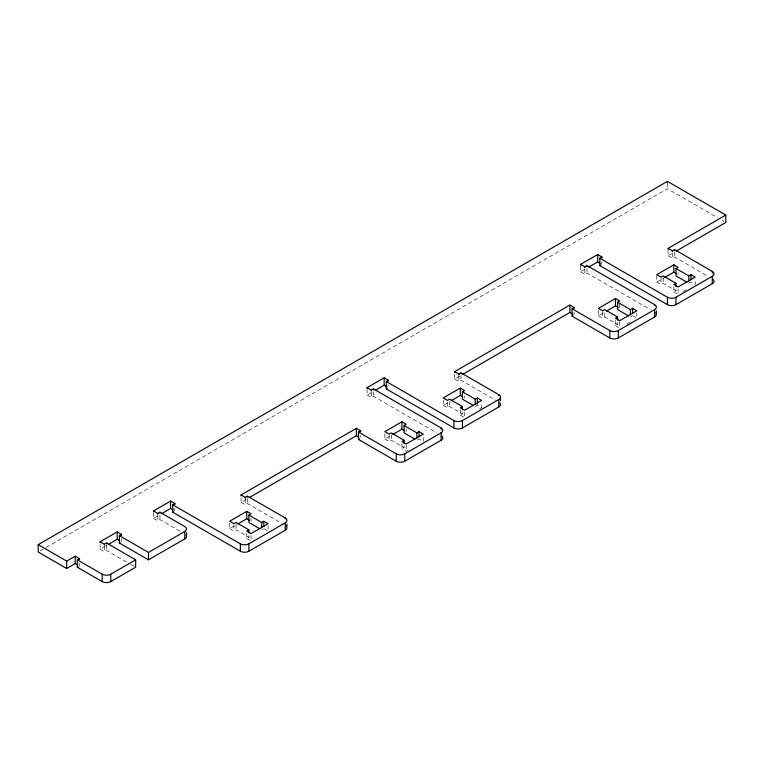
<?xml version="1.0" encoding="UTF-8"?>
<svg xmlns="http://www.w3.org/2000/svg" width="764" height="764" viewBox="0 0 764 764"><rect width="100%" height="100%" fill="white"/><g stroke="black" fill="none" stroke-linecap="round" stroke-linejoin="round"><path stroke-width="0.57" stroke-dasharray="3.82 2.86" d="M40.186 550.901L43.166 549.182M46.146 547.463L667.43 188.765L717.597 217.73M100.122 544.551L100.122 549.173L104.401 546.709M105.461 546.088L106.53 545.477M153.516 512.806L153.516 518.355L158.54 515.452M367.054 389.516L367.054 395.064L373.08 391.588M580.592 266.235L580.592 271.783L584.613 269.463M79.217 566.181L79.485 563.249M100.122 549.173L104.401 551.637L106.53 550.405L129.641 563.746M121.352 541.857L121.476 538.544M153.516 518.355L157.785 520.819L159.915 519.587L181.269 531.916M174.736 511.03L174.87 508.184M367.054 395.064L371.323 397.528L373.462 396.296L436.979 432.978M580.592 271.783L584.861 274.247L587 273.015L650.517 309.687M601.679 264.535L601.946 261.613M241.061 497.698L241.061 502.32L247.24 498.758M454.609 374.417L454.609 379.039L459.756 376.069M668.147 250.2L668.147 255.749L671.747 253.667M241.061 502.32L245.33 504.794L247.469 503.562L282.05 523.521M454.609 379.039L458.877 381.503L461.007 380.271L495.588 400.24M573.917 315.083L574.184 312.151M668.147 255.749L672.415 258.222L674.555 256.981L707.559 276.043M229.677 523.34L229.677 528.631L236.706 524.562M384.846 433.751L384.846 439.042L391.884 434.974M443.216 400.059L443.216 405.34L450.254 401.281M598.384 310.471L598.384 315.752L604.419 312.266M656.754 275.708L656.754 282.05L663.792 277.991M229.677 528.631L233.946 531.095L236.076 529.863L248.892 537.254L248.892 534.084M384.846 439.042L389.115 441.506L391.254 440.274L404.07 447.666L404.07 445.555M443.216 405.34L447.484 407.804L449.624 406.572L462.43 413.973L462.43 410.803M598.384 315.752L602.662 318.216L604.792 316.984L617.608 324.385L617.608 322.265M656.754 282.05L661.022 284.523L663.162 283.282L675.978 290.683L675.978 287.512M246.762 533.205L246.762 538.486L248.892 537.254M261.708 529.863L263.131 529.041M401.931 443.617L401.931 448.898L404.07 447.666M417.593 439.863L419.016 439.042L423.285 441.506L423.285 435.165M460.3 409.915L460.3 415.205L462.43 413.973M475.246 406.572L477.385 405.34L481.654 407.804L481.654 402.523M615.469 320.326L615.469 325.617L617.608 324.385M630.415 316.984L631.838 316.162M673.838 286.634L673.838 291.915L675.978 290.683M688.784 283.282L690.923 282.05L695.192 284.523L695.192 280.292M408.215 450.206L406.2 451.371L401.931 448.898M479.639 408.969L481.654 407.804M626.776 324.022L629.794 322.274M683.131 291.485L686.148 289.737M722.152 220.357L723.976 221.407M673.838 291.915L678.107 294.379L678.107 288.038M632.554 315.752L636.823 318.216L636.823 312.934M615.469 325.617L618.888 327.584M460.3 415.205L464.569 417.669L464.569 411.328M263.838 528.631L268.116 531.095L268.116 525.804M246.762 538.486L251.031 540.95L251.031 534.619M130.644 564.329L135.667 567.222M712.277 273.216L712.277 274.142M678.107 272.538L678.107 274.658M674.555 251.9L674.555 256.981M672.415 253.132L672.415 258.222M667.43 183.217L667.43 188.765M663.162 278L663.162 283.282M661.022 278.182L661.022 284.523M619.738 304.129L619.738 308.35M619.738 321.739L619.738 328.081M604.792 312.753L604.792 316.984M602.662 311.874L602.662 318.216M587 268.393L587 273.015M584.861 269.157L584.861 274.247M464.569 395.828L464.569 397.939M461.007 375.181L461.007 380.271M458.877 376.423L458.877 381.503M449.624 401.291L449.624 406.572M447.484 402.523L447.484 407.804M441.076 429.788L441.076 430.715M406.2 428.47L406.2 431.641M406.2 445.03L406.2 450.311M391.254 434.983L391.254 440.274M389.115 435.165L389.115 441.506M388.408 384.894L388.408 385.82M373.462 391.674L373.462 396.296M371.323 392.448L371.323 397.528M360.646 435.442L360.646 437.294M251.031 518.059L251.031 521.229M247.469 498.472L247.469 503.562M245.33 499.245L245.33 504.794M236.076 524.572L236.076 529.863M233.946 524.753L233.946 531.095M159.915 514.965L159.915 519.587M157.785 515.729L157.785 520.819M106.53 545.324L106.53 550.405M104.401 546.088L104.401 551.637"/><path stroke-width="1.15" d="M77.613 564.94L75.216 563.555L66.669 568.492L38.2 552.047L38.2 544.656L667.43 181.374L725.8 215.066L725.8 222.467L676.255 251.069M38.2 544.656L66.669 561.091L75.216 556.163L79.485 558.627L79.485 559.554M100.122 542.698L100.122 541.781L117.207 531.916L121.476 534.38L121.476 535.306M153.516 511.88L153.516 510.954L170.592 501.089L174.87 503.562L174.87 504.479M367.054 388.589L367.054 387.673L384.139 377.808L388.408 380.271L388.408 381.198M580.592 265.309L580.592 264.382L597.677 254.517L601.946 256.981L601.946 257.907M100.122 541.781L104.401 544.245L106.53 543.013L135.667 559.831L135.667 567.222L110.751 581.614A6.036 3.486 0 0 1 102.214 581.614L77.345 567.251L77.345 559.859L79.485 558.627M186.072 535.048A6.036 3.486 0 0 1 184.783 538.868L148.474 559.831L119.346 543.013L119.346 535.612L121.476 534.38M153.516 510.954L157.785 513.418L159.915 512.186L184.831 526.568A6.036 3.486 0 0 1 184.783 531.477L184.783 538.868M286.204 526.109A6.036 3.486 0 0 1 285.192 530.273L248.892 551.226A6.036 3.486 0 0 1 240.354 551.226L172.731 512.186L172.731 504.794L174.87 503.562M367.054 387.673L371.323 390.137L373.462 388.905L441.076 427.945A6.036 3.486 0 0 1 441.076 432.873L441.076 440.274L404.777 461.227A6.036 3.486 0 0 1 396.239 461.227L358.507 439.453L358.507 432.052L360.646 430.82L360.646 431.746M499.742 402.829A6.036 3.486 0 0 1 498.739 406.983L462.43 427.945A6.036 3.486 0 0 1 453.892 427.945L386.269 388.905L386.269 381.503L388.408 380.271M580.592 264.382L584.861 266.846L587 265.614L654.624 304.655A6.036 3.486 0 0 1 654.624 309.592L654.624 316.984L618.315 337.946A6.036 3.486 0 0 1 609.777 337.946L572.055 316.162L572.055 308.761L574.184 307.529L574.184 308.455M713.289 279.538A6.036 3.486 0 0 1 712.277 283.692L675.978 304.655A6.036 3.486 0 0 1 667.43 304.655L599.807 265.614L599.807 258.222L601.946 256.981M108.669 544.245L117.207 539.308L119.614 540.702M161.548 513.714L170.592 508.49L172.998 509.874M375.095 390.423L384.139 385.199L387.071 386.899M588.633 267.142L597.677 261.918L600.074 263.303M77.345 567.251L78.148 566.793M119.346 543.013L120.149 542.545M172.731 512.186L173.533 511.727M386.269 388.905L387.071 388.437M599.807 265.614L600.609 265.156M241.061 495.855L241.061 494.929L356.377 428.356L360.646 430.82M454.609 372.565L454.609 371.638L569.915 305.065L574.184 307.529M668.147 249.284L668.147 248.357L725.8 215.066M77.345 559.859L102.214 574.213A6.036 3.486 0 0 0 110.751 574.213L135.667 559.831M119.346 535.612L148.474 552.429L184.783 531.477M241.061 494.929L245.33 497.393L247.469 496.161L285.192 517.944A6.036 3.486 0 0 1 285.192 522.872L285.192 530.273M454.609 371.638L458.877 374.102L461.007 372.87L498.739 394.654A6.036 3.486 0 0 1 498.739 399.582L498.739 406.983M668.147 248.357L672.415 250.821L674.555 249.589L712.277 271.373A6.036 3.486 0 0 1 712.277 276.301L712.277 283.692M249.303 497.574L356.377 435.747L358.774 437.142M462.841 374.284L569.915 312.466L572.58 314.004M358.507 439.453L359.443 438.908M572.055 316.162L572.847 315.704M259.731 528.717L248.892 522.461L248.892 515.06L251.031 513.828L246.762 511.364L229.677 521.229L233.946 523.693L236.076 522.461L248.892 529.863L248.892 533.033M414.909 439.128L404.07 432.873L404.07 425.472L406.2 424.24L401.931 421.776L384.846 431.641L389.115 434.105L391.254 432.873L404.07 440.274L404.07 443.445M473.279 405.436L462.43 399.171L462.43 391.779L464.569 390.547L460.3 388.083L443.216 397.939L447.484 400.412L449.624 399.171L462.43 406.572L462.43 409.743M628.447 315.847L617.608 309.592L617.608 302.191L619.738 300.959L615.469 298.495L598.384 308.35L602.662 310.824L604.792 309.592L617.608 316.984L617.608 320.154M686.817 282.145L675.978 275.89L675.978 268.489L678.107 267.257L673.838 264.793L656.754 274.658L661.022 277.122L663.162 275.89L675.978 283.282L675.978 286.452M237.709 523.989L246.762 518.766L249.322 520.246M392.887 434.401L401.931 429.177L404.49 430.657M451.257 400.699L460.3 395.475L462.86 396.955M606.425 311.11L615.469 305.887L618.038 307.367M664.795 277.408L673.838 272.194L676.398 273.674M248.892 529.863L246.762 531.095L251.031 533.558L268.116 523.693L263.838 521.229L261.708 522.461L248.892 515.06M404.07 440.274L401.931 441.506L406.2 443.97L423.285 434.105L419.016 431.641L416.877 432.873L404.07 425.472M462.43 406.572L460.3 407.804L464.569 410.268L481.654 400.412L477.385 397.939L475.246 399.171L462.43 391.779M617.608 316.984L615.469 318.216L619.738 320.679L636.823 310.824L632.554 308.35L630.415 309.592L617.608 302.191M675.978 283.282L673.838 284.523L678.107 286.987L695.192 277.122L690.923 274.658L688.784 275.89L675.978 268.489M172.731 504.794L240.354 543.834A6.036 3.486 0 0 0 248.892 543.834L285.192 522.872M358.507 432.052L396.239 453.835A6.036 3.486 0 0 0 404.777 453.835L441.076 432.873M386.269 381.503L453.892 420.544A6.036 3.486 0 0 0 462.43 420.544L498.739 399.582M572.055 308.761L609.777 330.545A6.036 3.486 0 0 0 618.315 330.545L654.624 309.592M599.807 258.222L667.43 297.263A6.036 3.486 0 0 0 675.978 297.263L712.277 276.301M712.277 271.373L712.277 272.29M690.923 274.658L690.923 279.939M688.784 275.89L688.784 281.171M675.978 297.263L675.978 304.655M674.555 249.589L674.555 250.516M673.838 264.793L673.838 272.194M672.415 250.821L672.415 251.748M667.43 181.374L667.43 182.29M667.43 297.263L667.43 304.655M656.391 310.824L656.391 312.667M654.624 304.655L654.624 305.581M632.554 308.35L632.554 313.641M630.415 309.592L630.415 314.873M618.315 330.545L618.315 337.946M615.469 298.495L615.469 305.887M609.777 330.545L609.777 337.946M597.677 254.517L597.677 261.918M587 265.614L587 266.541M584.861 266.846L584.861 267.772M569.915 305.065L569.915 312.466M500.506 398.97L500.506 400.823M498.739 394.654L498.739 395.58M477.385 397.939L477.385 404.28M475.246 399.171L475.246 404.462M462.43 420.544L462.43 427.945M461.007 372.87L461.007 373.797M460.3 388.083L460.3 395.475M458.877 374.102L458.877 375.028M453.892 420.544L453.892 427.945M441.076 427.945L441.076 428.871M419.016 431.641L419.016 436.922M416.877 432.873L416.877 438.154M404.777 453.835L404.777 461.227M401.931 421.776L401.931 429.177M396.239 453.835L396.239 461.227M384.139 377.808L384.139 385.199M373.462 388.905L373.462 389.821M371.323 390.137L371.323 391.063M356.377 428.356L356.377 435.747M286.968 524.104L286.968 525.957M285.192 517.944L285.192 518.861M263.838 521.229L263.838 526.511M261.708 522.461L261.708 527.743M248.892 543.834L248.892 551.226M247.469 496.161L247.469 497.087M246.762 511.364L246.762 518.766M245.33 497.393L245.33 498.319M240.354 543.834L240.354 551.226M186.55 532.728L186.55 534.58M170.592 501.089L170.592 508.49M159.915 512.186L159.915 513.112M157.785 513.418L157.785 514.344M148.474 552.429L148.474 559.831M117.207 531.916L117.207 539.308M110.751 574.213L110.751 581.614M106.53 543.013L106.53 543.93M104.401 544.245L104.401 545.171M102.214 574.213L102.214 581.614M75.216 556.163L75.216 563.555M66.669 561.091L66.669 568.492M655.627 312.829A6.036 3.486 0 0 1 654.624 316.984M442.089 436.11A6.036 3.486 0 0 1 441.076 440.274"/></g></svg>
